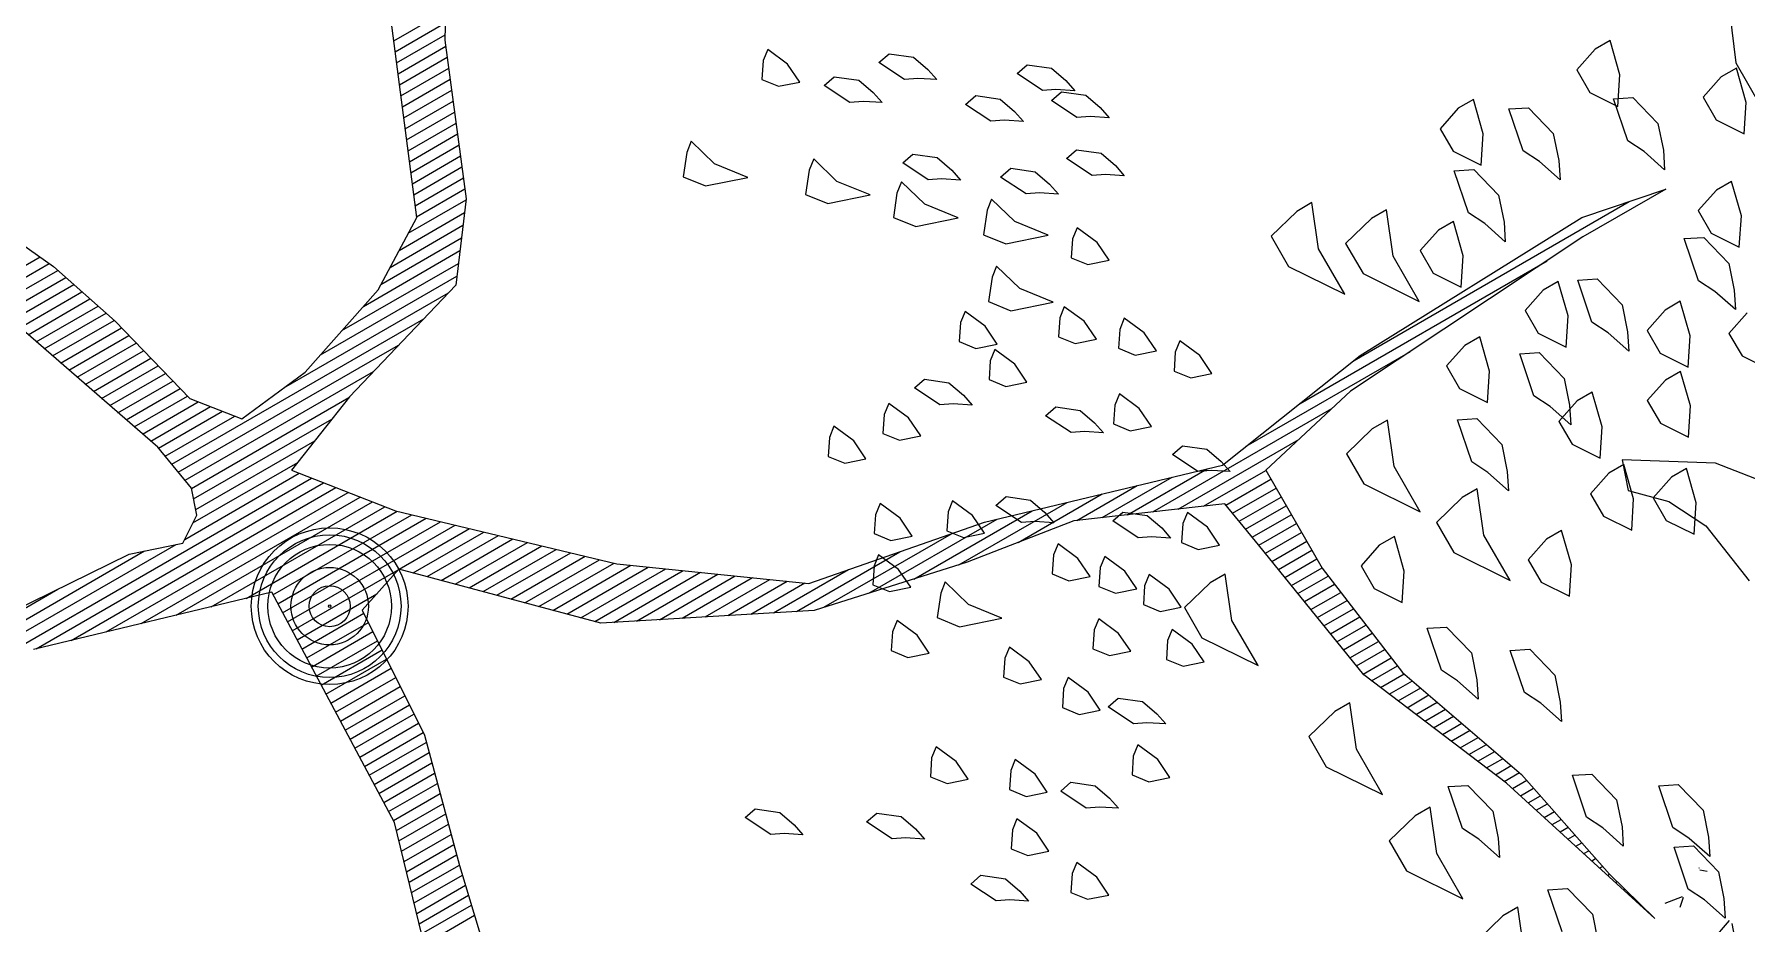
# Model space of a CAD drawing. Header units: metres. Extents: x 12093 to 20303, y 514 to 1412.
# Drawn here: x 19751.153 to 19753.55, y 695.564 to 696.809 of the extents above; entities that cross this region are included whole.
import ezdxf

# ---------------------------------------------------------------- set-up
doc = ezdxf.new("R2010")
doc.units = ezdxf.units.M
for name, color, linetype, lineweight in [('ARBOLES', 52, 'Continuous', 13), ('grass', 64, 'Continuous', 13), ('Layer2', 43, 'Continuous', 20)]:
    doc.layers.add(name, color=color, linetype=linetype, lineweight=lineweight)

# ---------------------------------------------------------------- blocks, each defined once
blk = doc.blocks.new('ghgfghgh')
at = {"layer": 'ARBOLES', "lineweight": 20}
for p, q in [((20001.7025, 664.534), (20001.7002, 664.3997)), ((20001.6752, 664.2434), (20001.6496, 664.4414)), ((20001.655, 664.3992), (20001.7006, 664.4255)), ((20001.6563, 664.3895), (20001.7005, 664.415)), ((20001.6575, 664.3798), (20001.7003, 664.4045)), ((20001.6588, 664.3701), (20001.7009, 664.3944)), ((20001.7002, 664.3997), (20001.7189, 664.2598)), ((20001.66, 664.3604), (20001.7022, 664.3847)), ((20001.6613, 664.3507), (20001.7035, 664.375)), ((20001.6626, 664.341), (20001.7048, 664.3654)), ((20001.6638, 664.3313), (20001.7061, 664.3557)), ((20001.6651, 664.3216), (20001.7074, 664.346)), ((20001.6663, 664.3119), (20001.7087, 664.3363)), ((20001.6676, 664.3022), (20001.71, 664.3267)), ((20001.6688, 664.2925), (20001.7113, 664.317)), ((20001.6701, 664.2828), (20001.7126, 664.3073)), ((20001.6714, 664.2731), (20001.7139, 664.2976)), ((20001.6726, 664.2634), (20001.7152, 664.2879)), ((20001.6739, 664.2537), (20001.7165, 664.2783)), ((20001.2647, 664.2635), (20001.3545, 664.2001)), ((20001.6677, 664.2293), (20001.7188, 664.2588)), ((20001.6751, 664.244), (20001.7178, 664.2686)), ((20001.7189, 664.2598), (20001.7097, 664.1835)), ((20002.5027, 664.1171), (20002.7456, 664.2574)), ((20002.7037, 664.2432), (20002.7778, 664.2683)), ((20002.7778, 664.2683), (20002.7047, 664.2261)), ((20001.6412, 664.1794), (20001.6752, 664.2434)), ((20001.6597, 664.2142), (20001.7175, 664.2476)), ((20002.5081, 664.1214), (20002.7037, 664.2432)), ((20001.6517, 664.1992), (20001.7161, 664.2364)), ((20001.6282, 664.1647), (20001.7134, 664.214)), ((20001.6437, 664.1841), (20001.7148, 664.2252)), ((20002.7047, 664.2261), (20002.4996, 664.0899)), ((20001.2887, 664.1773), (20001.3427, 664.2084)), ((20001.296, 664.171), (20001.3508, 664.2027)), ((20001.3032, 664.1648), (20001.3584, 664.1966)), ((20001.3545, 664.2001), (20001.409, 664.1517)), ((20001.6092, 664.1434), (20001.7121, 664.2028)), ((20002.4551, 664.0792), (20002.6732, 664.2051)), ((20001.3104, 664.1585), (20001.3655, 664.1903)), ((20001.3176, 664.1522), (20001.3726, 664.184)), ((20001.5903, 664.122), (20001.7107, 664.1915)), ((20001.7097, 664.1835), (20001.6159, 664.085)), ((20001.4466, 664.0405), (20001.287, 664.1788)), ((20001.3248, 664.146), (20001.3797, 664.1777)), ((20001.3321, 664.1397), (20001.3868, 664.1714)), ((20001.5579, 664.0929), (20001.7034, 664.1769)), ((20001.5768, 664.1068), (20001.6412, 664.1794)), ((20001.3393, 664.1335), (20001.394, 664.165)), ((20001.3465, 664.1272), (20001.4011, 664.1587)), ((20001.3537, 664.121), (20001.4082, 664.1524)), ((20001.409, 664.1517), (20001.475, 664.0835)), ((20001.459, 664.0254), (20001.6814, 664.1538)), ((20001.3609, 664.1147), (20001.4147, 664.1458)), ((20001.3682, 664.1085), (20001.4212, 664.1391)), ((20001.3754, 664.1022), (20001.4277, 664.1324)), ((20001.3826, 664.0959), (20001.4341, 664.1257)), ((20001.4648, 664.0183), (20001.6593, 664.1306)), ((20002.3866, 664.0247), (20002.5081, 664.1214)), ((20002.4075, 664.0413), (20002.5526, 664.1251)), ((20001.3898, 664.0897), (20001.4406, 664.119)), ((20001.397, 664.0834), (20001.4471, 664.1123)), ((20001.4043, 664.0772), (20001.4536, 664.1056)), ((20001.4707, 664.0113), (20001.6372, 664.1074)), ((20001.5208, 664.0656), (20001.5768, 664.1068)), ((20001.4115, 664.0709), (20001.46, 664.0989)), ((20001.4187, 664.0647), (20001.4665, 664.0922)), ((20001.4259, 664.0584), (20001.473, 664.0856)), ((20001.4331, 664.0521), (20001.4824, 664.0806)), ((20001.4404, 664.0459), (20001.4932, 664.0764)), ((20001.475, 664.0835), (20001.5208, 664.0656)), ((20001.4763, 664.0041), (20001.6154, 664.0844)), ((20001.6159, 664.085), (20001.5648, 664.0201)), ((20002.4996, 664.0899), (20002.4247, 664.0201)), ((20001.4474, 664.0395), (20001.5039, 664.0722)), ((20001.4532, 664.0325), (20001.5147, 664.068)), ((20001.4783, 663.9948), (20001.6004, 664.0653)), ((20002.3251, 663.9833), (20002.4832, 664.0746)), ((20001.4802, 663.9855), (20001.5853, 664.0462)), ((20002.3474, 663.9858), (20002.4538, 664.0472)), ((20001.4763, 664.0044), (20001.4466, 664.0405)), ((20001.4705, 663.959), (20001.5716, 664.0174)), ((20001.4777, 663.9736), (20001.5703, 664.0271)), ((20001.5648, 664.0201), (20001.6564, 663.9843)), ((20002.1764, 663.9742), (20002.3866, 664.0247)), ((20002.3027, 663.9808), (20002.373, 664.0214)), ((20002.3698, 663.9883), (20002.4247, 664.02)), ((20002.4247, 664.0201), (20002.4746, 663.9336)), ((20001.1504, 663.7638), (20001.5824, 664.0132)), ((20001.3394, 663.8625), (20001.5931, 664.009)), ((20001.3703, 663.8699), (20001.6039, 664.0048)), ((20001.4012, 663.8774), (20001.6147, 664.0006)), ((20001.4812, 663.9806), (20001.4763, 664.0044)), ((20002.2579, 663.9758), (20002.3112, 664.0066)), ((20002.2803, 663.9783), (20002.3421, 664.014)), ((20002.3896, 663.9893), (20002.4293, 664.0122)), ((20002.3954, 663.9822), (20002.4338, 664.0044)), ((20001.4321, 663.8848), (20001.6254, 663.9964)), ((20001.463, 663.8922), (20001.6362, 663.9922)), ((20001.4939, 663.8996), (20001.647, 663.9879)), ((20001.6564, 663.9843), (20001.8518, 663.9375)), ((20002.1141, 663.9241), (20002.2185, 663.9843)), ((20002.1538, 663.9366), (20002.2494, 663.9917)), ((20002.2062, 663.9564), (20002.2803, 663.9992)), ((20002.3886, 663.9904), (20002.2554, 663.9755)), ((20002.4183, 663.9543), (20002.3886, 663.9904)), ((20002.4012, 663.9751), (20002.4383, 663.9965)), ((20002.407, 663.9681), (20002.4428, 663.9887)), ((20001.4689, 663.9558), (20001.4812, 663.9806)), ((20001.5248, 663.907), (20001.658, 663.9839)), ((20001.5483, 663.9102), (20001.6708, 663.9808)), ((20001.5526, 663.9022), (20001.6835, 663.9778)), ((20001.5569, 663.8942), (20001.6963, 663.9747)), ((20001.5611, 663.8863), (20001.7091, 663.9717)), ((20002.0214, 663.9202), (20002.1764, 663.9742)), ((20002.0744, 663.9116), (20002.1876, 663.9769)), ((20002.2554, 663.9755), (20002.1613, 663.9389)), ((20002.4128, 663.961), (20002.4473, 663.9809)), ((20002.4187, 663.9539), (20002.4518, 663.9731)), ((20001.2006, 663.8032), (20001.4628, 663.9546)), ((20001.4213, 663.9461), (20001.4689, 663.9558)), ((20001.6598, 663.9328), (20001.7218, 663.9686)), ((20001.6721, 663.9295), (20001.7346, 663.9656)), ((20001.6844, 663.9262), (20001.7474, 663.9625)), ((20001.6968, 663.9229), (20001.7601, 663.9595)), ((20001.7091, 663.9196), (20001.7729, 663.9564)), ((20002.0347, 663.8991), (20002.1474, 663.9641)), ((20002.5112, 663.8395), (20002.4183, 663.9543)), ((20002.4244, 663.9468), (20002.4563, 663.9653)), ((20002.4302, 663.9397), (20002.4609, 663.9575)), ((20001.2508, 663.8426), (20001.4348, 663.9489)), ((20001.3177, 663.8952), (20001.4213, 663.9461)), ((20001.7214, 663.9163), (20001.7857, 663.9533)), ((20001.7338, 663.913), (20001.7984, 663.9503)), ((20001.7461, 663.9097), (20001.8112, 663.9472)), ((20001.7584, 663.9063), (20001.824, 663.9442)), ((20001.7708, 663.903), (20001.8367, 663.9411)), ((20002.0104, 663.8955), (20002.1018, 663.9482)), ((20002.1613, 663.9389), (20002.0262, 663.8964)), ((20002.4359, 663.9326), (20002.4654, 663.9496)), ((20002.4416, 663.9255), (20002.4699, 663.9418)), ((20001.5654, 663.8783), (20001.659, 663.9323)), ((20001.6594, 663.9329), (20001.6272, 663.8965)), ((20001.8377, 663.8851), (20001.6594, 663.9329)), ((20001.7831, 663.8997), (20001.8495, 663.9381)), ((20001.7954, 663.8964), (20001.8644, 663.9362)), ((20001.8078, 663.8931), (20001.8797, 663.9347)), ((20001.8201, 663.8898), (20001.8951, 663.9331)), ((20001.8324, 663.8865), (20001.9104, 663.9315)), ((20001.8492, 663.8858), (20001.9257, 663.93)), ((20001.8518, 663.9375), (20002.0214, 663.9202)), ((20001.8694, 663.887), (20001.9411, 663.9284)), ((20001.8895, 663.8882), (20001.9564, 663.9268)), ((20001.9097, 663.8894), (20001.9718, 663.9253)), ((20001.9903, 663.8942), (20002.0563, 663.9324)), ((20002.4474, 663.9184), (20002.4744, 663.934)), ((20002.4531, 663.9113), (20002.4799, 663.9267)), ((20002.4746, 663.9336), (20002.5455, 663.8416)), ((20001.301, 663.882), (20001.3583, 663.9151)), ((20001.5472, 663.9124), (20001.3369, 663.8619)), ((20001.6557, 663.7091), (20001.5472, 663.9124)), ((20001.5696, 663.8703), (20001.64, 663.911)), ((20001.9298, 663.8906), (20001.9871, 663.9237)), ((20001.95, 663.8918), (20002.0024, 663.9221)), ((20001.9701, 663.893), (20002.0178, 663.9206)), ((20002.4589, 663.9042), (20002.4855, 663.9195)), ((20002.4646, 663.8971), (20002.491, 663.9123)), ((20001.5739, 663.8623), (20001.6285, 663.8939)), ((20001.6272, 663.8965), (20001.682, 663.7863)), ((20002.0262, 663.8964), (20001.8377, 663.8851)), ((20002.4704, 663.89), (20002.4966, 663.9051)), ((20002.4761, 663.8829), (20002.5021, 663.8979)), ((20001.5781, 663.8544), (20001.6326, 663.8858)), ((20002.4819, 663.8758), (20002.5077, 663.8907)), ((20002.4876, 663.8687), (20002.5132, 663.8834)), ((20001.5824, 663.8464), (20001.6366, 663.8777)), ((20001.5866, 663.8384), (20001.6406, 663.8696)), ((20002.4934, 663.8616), (20002.5188, 663.8762)), ((20002.4991, 663.8545), (20002.5244, 663.869)), ((20001.5909, 663.8305), (20001.6446, 663.8615)), ((20001.5951, 663.8225), (20001.6487, 663.8534)), ((20002.5049, 663.8473), (20002.5299, 663.8618)), ((20002.5106, 663.8402), (20002.5355, 663.8546)), ((20001.5994, 663.8145), (20001.6527, 663.8453)), ((20001.6036, 663.8066), (20001.6567, 663.8372)), ((20002.6373, 663.7439), (20002.5112, 663.8395)), ((20002.5182, 663.8342), (20002.541, 663.8474)), ((20002.526, 663.8283), (20002.5469, 663.8403)), ((20002.5338, 663.8224), (20002.5542, 663.8341)), ((20002.5455, 663.8416), (20002.6506, 663.7516)), ((20001.6079, 663.7986), (20001.6607, 663.8291)), ((20001.6121, 663.7906), (20001.6648, 663.821)), ((20002.5416, 663.8164), (20002.5615, 663.8279)), ((20002.5495, 663.8105), (20002.5687, 663.8217)), ((20001.6164, 663.7827), (20001.6688, 663.8129)), ((20001.6207, 663.7747), (20001.6728, 663.8048)), ((20002.5573, 663.8046), (20002.576, 663.8154)), ((20002.5651, 663.7987), (20002.5833, 663.8092)), ((20002.5729, 663.7928), (20002.5906, 663.803)), ((20001.6249, 663.7667), (20001.6768, 663.7967)), ((20001.6292, 663.7587), (20001.6809, 663.7886)), ((20002.5807, 663.7869), (20002.5978, 663.7968)), ((20002.5885, 663.7809), (20002.6051, 663.7905)), ((20001.6334, 663.7508), (20001.6837, 663.7798)), ((20001.682, 663.7863), (20001.713, 663.6712)), ((20002.5963, 663.775), (20002.6124, 663.7843)), ((20002.6041, 663.7691), (20002.6197, 663.7781)), ((20001.6377, 663.7428), (20001.6862, 663.7708)), ((20001.6419, 663.7348), (20001.6886, 663.7618)), ((20002.6119, 663.7632), (20002.6269, 663.7719)), ((20002.6197, 663.7573), (20002.6342, 663.7656)), ((20002.6275, 663.7513), (20002.6415, 663.7594)), ((20001.6462, 663.7269), (20001.691, 663.7528)), ((20001.6504, 663.7189), (20001.6935, 663.7437)), ((20002.6353, 663.7454), (20002.6488, 663.7532)), ((20002.7683, 663.6245), (20002.6373, 663.7439)), ((20002.6425, 663.7392), (20002.6551, 663.7465)), ((20002.6506, 663.7516), (20002.7282, 663.6634)), ((20001.6547, 663.7109), (20001.6959, 663.7347)), ((20002.6495, 663.7328), (20002.6612, 663.7395)), ((20002.6565, 663.7264), (20002.6673, 663.7326)), ((20001.6574, 663.7021), (20001.6983, 663.7257)), ((20001.6596, 663.6929), (20001.7008, 663.7167)), ((20002.6635, 663.72), (20002.6734, 663.7257)), ((20002.6705, 663.7136), (20002.6795, 663.7188)), ((20001.7333, 663.3904), (20001.6557, 663.7091)), ((20001.6618, 663.6838), (20001.7032, 663.7077)), ((20001.6641, 663.6746), (20001.7056, 663.6986)), ((20002.6775, 663.7073), (20002.6855, 663.7119)), ((20002.6845, 663.7009), (20002.6916, 663.705)), ((20002.6915, 663.6945), (20002.6977, 663.698)), ((20001.6663, 663.6655), (20001.708, 663.6896)), ((20002.6985, 663.6881), (20002.7038, 663.6911)), ((20002.7055, 663.6817), (20002.7098, 663.6842)), ((20001.6685, 663.6564), (20001.7105, 663.6806)), ((20001.6707, 663.6472), (20001.7129, 663.6716)), ((20001.713, 663.6712), (20001.7517, 663.5428)), ((20002.7126, 663.6753), (20002.7159, 663.6773)), ((20001.673, 663.6381), (20001.7156, 663.6627)), ((20001.6752, 663.6289), (20001.7182, 663.6538)), ((20002.7266, 663.6626), (20002.7281, 663.6635)), ((20002.7282, 663.6634), (20002.7683, 663.6245)), ((20002.7336, 663.6562), (20002.7348, 663.6569)), ((20001.6774, 663.6198), (20001.7209, 663.6449)), ((20001.6796, 663.6107), (20001.7236, 663.636)), ((20001.6819, 663.6015), (20001.7263, 663.6272))]:
    blk.add_line(p, q, dxfattribs=at)
for radius in [0.0692, 0.063, 0.0546, 0.0342, 0.0181, 0.00112]:
    blk.add_circle((20001.5984, 663.9001), radius, dxfattribs=at)
at = {"layer": 'grass'}
for p, q in [((20002.8317, 664.4457), (20002.8396, 664.3797)), ((20002.7287, 664.3995), (20002.7154, 664.3918)), ((20002.7374, 664.3691), (20002.7287, 664.3995)), ((20001.9811, 664.3819), (20001.98, 664.3652)), ((20001.9851, 664.3917), (20001.9811, 664.3819)), ((20002.0027, 664.3787), (20001.9851, 664.3917)), ((20002.0134, 664.3629), (20002.0027, 664.3787)), ((20002.0833, 664.3801), (20002.0922, 664.3879)), ((20002.1058, 664.3652), (20002.0833, 664.3801)), ((20002.0922, 664.3879), (20002.1138, 664.3848)), ((20002.1138, 664.3848), (20002.1265, 664.3739)), ((20002.2052, 664.3703), (20002.2141, 664.3781)), ((20002.2141, 664.3781), (20002.2357, 664.375)), ((20002.7154, 664.3918), (20002.6993, 664.3736)), ((20002.8396, 664.3797), (20002.8614, 664.3419)), ((20001.98, 664.3652), (20001.9947, 664.3591)), ((20001.9947, 664.3591), (20002.0134, 664.3629)), ((20002.035, 664.3598), (20002.0439, 664.3676)), ((20002.0439, 664.3676), (20002.0655, 664.3645)), ((20002.0655, 664.3645), (20002.0782, 664.3536)), ((20002.1176, 664.3661), (20002.1058, 664.3652)), ((20002.1343, 664.365), (20002.1176, 664.3661)), ((20002.1265, 664.3739), (20002.1343, 664.365)), ((20002.2277, 664.3554), (20002.2052, 664.3703)), ((20002.2357, 664.375), (20002.2484, 664.3641)), ((20002.2484, 664.3641), (20002.2562, 664.3552)), ((20002.6993, 664.3736), (20002.7108, 664.3537)), ((20002.7356, 664.3414), (20002.7374, 664.3691)), ((20002.8269, 664.3675), (20002.8108, 664.3494)), ((20002.8402, 664.3752), (20002.8269, 664.3675)), ((20002.8489, 664.3448), (20002.8402, 664.3752)), ((20002.0575, 664.3449), (20002.035, 664.3598)), ((20002.0782, 664.3536), (20002.086, 664.3447)), ((20002.1597, 664.3431), (20002.1687, 664.3509)), ((20002.1687, 664.3509), (20002.1903, 664.3478)), ((20002.1903, 664.3478), (20002.203, 664.3369)), ((20002.2395, 664.3563), (20002.2277, 664.3554)), ((20002.2355, 664.3465), (20002.2444, 664.3543)), ((20002.2562, 664.3552), (20002.2395, 664.3563)), ((20002.2444, 664.3543), (20002.266, 664.3512)), ((20002.266, 664.3512), (20002.2787, 664.3403)), ((20002.608, 664.3475), (20002.5947, 664.3399)), ((20002.6167, 664.3171), (20002.608, 664.3475)), ((20002.7108, 664.3537), (20002.7356, 664.3414)), ((20002.7318, 664.3481), (20002.7489, 664.3491)), ((20002.7443, 664.311), (20002.7318, 664.3481)), ((20002.7489, 664.3491), (20002.7709, 664.3263)), ((20002.8108, 664.3494), (20002.8223, 664.3294)), ((20002.0693, 664.3458), (20002.0575, 664.3449)), ((20002.086, 664.3447), (20002.0693, 664.3458)), ((20002.1822, 664.3282), (20002.1597, 664.3431)), ((20002.203, 664.3369), (20002.2108, 664.328)), ((20002.258, 664.3316), (20002.2355, 664.3465)), ((20002.2698, 664.3325), (20002.258, 664.3316)), ((20002.2865, 664.3314), (20002.2698, 664.3325)), ((20002.2787, 664.3403), (20002.2865, 664.3314)), ((20002.5947, 664.3399), (20002.5786, 664.3217)), ((20002.6394, 664.3391), (20002.6566, 664.3401)), ((20002.652, 664.302), (20002.6394, 664.3391)), ((20002.6566, 664.3401), (20002.6786, 664.3174)), ((20002.8471, 664.3172), (20002.8489, 664.3448)), ((20002.1941, 664.3291), (20002.1822, 664.3282)), ((20002.2108, 664.328), (20002.1941, 664.3291)), ((20002.5786, 664.3217), (20002.5901, 664.3017)), ((20002.6149, 664.2895), (20002.6167, 664.3171)), ((20002.6786, 664.3174), (20002.6835, 664.2936)), ((20002.7709, 664.3263), (20002.7758, 664.3026)), ((20002.8223, 664.3294), (20002.8471, 664.3172)), ((20001.9176, 664.3106), (20001.9136, 664.3008)), ((20001.9381, 664.2907), (20001.9176, 664.3106)), ((20002.2489, 664.2953), (20002.2578, 664.3031)), ((20002.2578, 664.3031), (20002.2794, 664.3)), ((20002.5901, 664.3017), (20002.6149, 664.2895)), ((20002.6663, 664.2926), (20002.652, 664.302)), ((20002.7587, 664.3015), (20002.7443, 664.311)), ((20002.7758, 664.3026), (20002.7768, 664.2854)), ((20001.9136, 664.3008), (20001.9105, 664.2792)), ((20001.9675, 664.2787), (20001.9381, 664.2907)), ((20002.0257, 664.295), (20002.0217, 664.2852)), ((20002.0462, 664.2752), (20002.0257, 664.295)), ((20002.1043, 664.2915), (20002.1132, 664.2993)), ((20002.1268, 664.2765), (20002.1043, 664.2915)), ((20002.1132, 664.2993), (20002.1348, 664.2961)), ((20002.1348, 664.2961), (20002.1475, 664.2852)), ((20002.1907, 664.279), (20002.1996, 664.2868)), ((20002.1996, 664.2868), (20002.2212, 664.2837)), ((20002.2714, 664.2804), (20002.2489, 664.2953)), ((20002.2794, 664.3), (20002.2921, 664.2891)), ((20002.2921, 664.2891), (20002.2999, 664.2801)), ((20002.6845, 664.2764), (20002.6663, 664.2926)), ((20002.6835, 664.2936), (20002.6845, 664.2764)), ((20002.7768, 664.2854), (20002.7587, 664.3015)), ((20001.9105, 664.2792), (20001.9301, 664.2711)), ((20001.9301, 664.2711), (20001.9675, 664.2787)), ((20002.0217, 664.2852), (20002.0185, 664.2636)), ((20002.0756, 664.2632), (20002.0462, 664.2752)), ((20002.1032, 664.2747), (20002.0992, 664.2649)), ((20002.1237, 664.2549), (20002.1032, 664.2747)), ((20002.1386, 664.2774), (20002.1268, 664.2765)), ((20002.1553, 664.2763), (20002.1386, 664.2774)), ((20002.1475, 664.2852), (20002.1553, 664.2763)), ((20002.2132, 664.2641), (20002.1907, 664.279)), ((20002.2212, 664.2837), (20002.2339, 664.2728)), ((20002.2339, 664.2728), (20002.2417, 664.2639)), ((20002.2832, 664.2813), (20002.2714, 664.2804)), ((20002.2999, 664.2801), (20002.2832, 664.2813)), ((20002.5911, 664.2846), (20002.6083, 664.2856)), ((20002.6037, 664.2475), (20002.5911, 664.2846)), ((20002.6083, 664.2856), (20002.6303, 664.2629)), ((20002.8359, 664.2752), (20002.8226, 664.2675)), ((20002.8446, 664.2448), (20002.8359, 664.2752)), ((20002.0185, 664.2636), (20002.0381, 664.2556)), ((20002.0381, 664.2556), (20002.0756, 664.2632)), ((20002.0992, 664.2649), (20002.0961, 664.2433)), ((20002.1827, 664.2594), (20002.1787, 664.2496)), ((20002.2032, 664.2396), (20002.1827, 664.2594)), ((20002.225, 664.265), (20002.2132, 664.2641)), ((20002.2417, 664.2639), (20002.225, 664.265)), ((20002.4655, 664.2564), (20002.4523, 664.2487)), ((20002.4714, 664.2155), (20002.4655, 664.2564)), ((20002.6303, 664.2629), (20002.6351, 664.2391)), ((20002.8226, 664.2675), (20002.8065, 664.2494)), ((20002.0961, 664.2433), (20002.1157, 664.2353)), ((20002.1157, 664.2353), (20002.1531, 664.2429)), ((20002.1531, 664.2429), (20002.1237, 664.2549)), ((20002.1787, 664.2496), (20002.1756, 664.228)), ((20002.4523, 664.2487), (20002.4295, 664.2267)), ((20002.518, 664.2424), (20002.4952, 664.2204)), ((20002.5313, 664.2501), (20002.518, 664.2424)), ((20002.5372, 664.2091), (20002.5313, 664.2501)), ((20002.618, 664.2381), (20002.6037, 664.2475)), ((20002.8065, 664.2494), (20002.818, 664.2294)), ((20002.8428, 664.2172), (20002.8446, 664.2448)), ((20002.1756, 664.228), (20002.1952, 664.22)), ((20002.1952, 664.22), (20002.2326, 664.2276)), ((20002.2326, 664.2276), (20002.2032, 664.2396)), ((20002.2582, 664.2342), (20002.2542, 664.2244)), ((20002.2758, 664.2213), (20002.2582, 664.2342)), ((20002.4295, 664.2267), (20002.4448, 664.2001)), ((20002.5771, 664.2322), (20002.561, 664.214)), ((20002.5904, 664.2398), (20002.5771, 664.2322)), ((20002.5991, 664.2094), (20002.5904, 664.2398)), ((20002.6362, 664.2219), (20002.618, 664.2381)), ((20002.6351, 664.2391), (20002.6362, 664.2219)), ((20002.818, 664.2294), (20002.8428, 664.2172)), ((20002.2542, 664.2244), (20002.2531, 664.2077)), ((20002.2865, 664.2055), (20002.2758, 664.2213)), ((20002.4945, 664.1756), (20002.4714, 664.2155)), ((20002.4952, 664.2204), (20002.5106, 664.1938)), ((20002.561, 664.214), (20002.5725, 664.194)), ((20002.7942, 664.2246), (20002.8114, 664.2256)), ((20002.8068, 664.1875), (20002.7942, 664.2246)), ((20002.8114, 664.2256), (20002.8334, 664.2028)), ((20002.1872, 664.2004), (20002.1832, 664.1906)), ((20002.2077, 664.1806), (20002.1872, 664.2004)), ((20002.2531, 664.2077), (20002.2678, 664.2017)), ((20002.2678, 664.2017), (20002.2865, 664.2055)), ((20002.4448, 664.2001), (20002.4945, 664.1756)), ((20002.5602, 664.1692), (20002.5372, 664.2091)), ((20002.5973, 664.1818), (20002.5991, 664.2094)), ((20002.8334, 664.2028), (20002.8382, 664.179)), ((20002.1832, 664.1906), (20002.1801, 664.169)), ((20002.5106, 664.1938), (20002.5602, 664.1692)), ((20002.5725, 664.194), (20002.5973, 664.1818)), ((20002.683, 664.1869), (20002.6697, 664.1792)), ((20002.6917, 664.1565), (20002.683, 664.1869)), ((20002.7001, 664.188), (20002.7173, 664.189)), ((20002.7127, 664.1509), (20002.7001, 664.188)), ((20002.7173, 664.189), (20002.7393, 664.1662)), ((20002.8211, 664.178), (20002.8068, 664.1875)), ((20002.1801, 664.169), (20002.1997, 664.1609)), ((20002.1997, 664.1609), (20002.2371, 664.1685)), ((20002.2371, 664.1685), (20002.2077, 664.1806)), ((20002.6697, 664.1792), (20002.6536, 664.1611)), ((20002.7393, 664.1662), (20002.7441, 664.1424)), ((20002.7907, 664.1693), (20002.7774, 664.1616)), ((20002.7994, 664.1389), (20002.7907, 664.1693)), ((20002.8393, 664.1619), (20002.8211, 664.178)), ((20002.8382, 664.179), (20002.8393, 664.1619)), ((20002.1593, 664.1603), (20002.1553, 664.1505)), ((20002.177, 664.1474), (20002.1593, 664.1603)), ((20002.2429, 664.1547), (20002.2418, 664.138)), ((20002.2469, 664.1645), (20002.2429, 664.1547)), ((20002.2645, 664.1516), (20002.2469, 664.1645)), ((20002.2752, 664.1358), (20002.2645, 664.1516)), ((20002.2999, 664.1543), (20002.2959, 664.1445)), ((20002.3175, 664.1414), (20002.2999, 664.1543)), ((20002.6536, 664.1611), (20002.6651, 664.1411)), ((20002.6899, 664.1289), (20002.6917, 664.1565)), ((20002.727, 664.1414), (20002.7127, 664.1509)), ((20002.7774, 664.1616), (20002.7613, 664.1435)), ((20002.8498, 664.1591), (20002.8336, 664.1409)), ((20002.1553, 664.1505), (20002.1542, 664.1338)), ((20002.1876, 664.1315), (20002.177, 664.1474)), ((20002.2418, 664.138), (20002.2565, 664.132)), ((20002.2565, 664.132), (20002.2752, 664.1358)), ((20002.2959, 664.1445), (20002.2948, 664.1278)), ((20002.3282, 664.1256), (20002.3175, 664.1414)), ((20002.6137, 664.138), (20002.6004, 664.1304)), ((20002.6224, 664.1076), (20002.6137, 664.138)), ((20002.6651, 664.1411), (20002.6899, 664.1289)), ((20002.7452, 664.1253), (20002.727, 664.1414)), ((20002.7441, 664.1424), (20002.7452, 664.1253)), ((20002.7613, 664.1435), (20002.7728, 664.1235)), ((20002.7976, 664.1112), (20002.7994, 664.1389)), ((20002.8336, 664.1409), (20002.8452, 664.121)), ((20002.1542, 664.1338), (20002.1689, 664.1277)), ((20002.1689, 664.1277), (20002.1876, 664.1315)), ((20002.1856, 664.1266), (20002.1816, 664.1168)), ((20002.2032, 664.1137), (20002.1856, 664.1266)), ((20002.2948, 664.1278), (20002.3095, 664.1218)), ((20002.3095, 664.1218), (20002.3282, 664.1256)), ((20002.3449, 664.1245), (20002.3438, 664.1077)), ((20002.3489, 664.1343), (20002.3449, 664.1245)), ((20002.3665, 664.1213), (20002.3489, 664.1343)), ((20002.3772, 664.1055), (20002.3665, 664.1213)), ((20002.6004, 664.1304), (20002.5843, 664.1122)), ((20002.649, 664.123), (20002.6661, 664.124)), ((20002.6615, 664.0859), (20002.649, 664.123)), ((20002.6661, 664.124), (20002.6881, 664.1012)), ((20002.7728, 664.1235), (20002.7976, 664.1112)), ((20002.8452, 664.121), (20002.87, 664.1087)), ((20002.1816, 664.1168), (20002.1805, 664.1001)), ((20002.2139, 664.0979), (20002.2032, 664.1137)), ((20002.3438, 664.1077), (20002.3585, 664.1017)), ((20002.3585, 664.1017), (20002.3772, 664.1055)), ((20002.5843, 664.1122), (20002.5958, 664.0923)), ((20002.6206, 664.08), (20002.6224, 664.1076)), ((20002.7909, 664.1074), (20002.7776, 664.0997)), ((20002.7997, 664.077), (20002.7909, 664.1074)), ((20002.1146, 664.0928), (20002.1235, 664.1006)), ((20002.1371, 664.0778), (20002.1146, 664.0928)), ((20002.1235, 664.1006), (20002.1451, 664.0974)), ((20002.1451, 664.0974), (20002.1578, 664.0865)), ((20002.1805, 664.1001), (20002.1952, 664.0941)), ((20002.1952, 664.0941), (20002.2139, 664.0979)), ((20002.5958, 664.0923), (20002.6206, 664.08)), ((20002.6881, 664.1012), (20002.693, 664.0775)), ((20002.7776, 664.0997), (20002.7615, 664.0816)), ((20002.0919, 664.0792), (20002.0879, 664.0694)), ((20002.1095, 664.0663), (20002.0919, 664.0792)), ((20002.1489, 664.0787), (20002.1371, 664.0778)), ((20002.1656, 664.0776), (20002.1489, 664.0787)), ((20002.1578, 664.0865), (20002.1656, 664.0776)), ((20002.2304, 664.0683), (20002.2393, 664.0761)), ((20002.2393, 664.0761), (20002.261, 664.073)), ((20002.2915, 664.0777), (20002.2904, 664.061)), ((20002.2955, 664.0875), (20002.2915, 664.0777)), ((20002.3131, 664.0745), (20002.2955, 664.0875)), ((20002.6759, 664.0764), (20002.6615, 664.0859)), ((20002.694, 664.0603), (20002.6759, 664.0764)), ((20002.6996, 664.0813), (20002.6835, 664.0631)), ((20002.693, 664.0775), (20002.694, 664.0603)), ((20002.7129, 664.089), (20002.6996, 664.0813)), ((20002.7216, 664.0585), (20002.7129, 664.089)), ((20002.7615, 664.0816), (20002.7731, 664.0616)), ((20002.7979, 664.0493), (20002.7997, 664.077)), ((20002.0879, 664.0694), (20002.0868, 664.0527)), ((20002.1202, 664.0504), (20002.1095, 664.0663)), ((20002.2529, 664.0534), (20002.2304, 664.0683)), ((20002.261, 664.073), (20002.2737, 664.0621)), ((20002.2737, 664.0621), (20002.2814, 664.0532)), ((20002.2904, 664.061), (20002.3051, 664.0549)), ((20002.3238, 664.0587), (20002.3131, 664.0745)), ((20002.5321, 664.0644), (20002.5188, 664.0567)), ((20002.538, 664.0234), (20002.5321, 664.0644)), ((20002.594, 664.0646), (20002.6111, 664.0657)), ((20002.6066, 664.0275), (20002.594, 664.0646)), ((20002.6111, 664.0657), (20002.6332, 664.0429)), ((20002.6835, 664.0631), (20002.6951, 664.0432)), ((20002.7731, 664.0616), (20002.7979, 664.0493)), ((20002.0395, 664.0491), (20002.0384, 664.0324)), ((20002.0435, 664.0589), (20002.0395, 664.0491)), ((20002.0611, 664.046), (20002.0435, 664.0589)), ((20002.0718, 664.0302), (20002.0611, 664.046)), ((20002.0868, 664.0527), (20002.1015, 664.0466)), ((20002.1015, 664.0466), (20002.1202, 664.0504)), ((20002.2647, 664.0543), (20002.2529, 664.0534)), ((20002.2814, 664.0532), (20002.2647, 664.0543)), ((20002.3051, 664.0549), (20002.3238, 664.0587)), ((20002.5188, 664.0567), (20002.4961, 664.0347)), ((20002.7199, 664.0309), (20002.7216, 664.0585)), ((20002.0384, 664.0324), (20002.0531, 664.0264)), ((20002.0531, 664.0264), (20002.0718, 664.0302)), ((20002.3423, 664.034), (20002.3512, 664.0418)), ((20002.3648, 664.0191), (20002.3423, 664.034)), ((20002.3512, 664.0418), (20002.3728, 664.0387)), ((20002.3728, 664.0387), (20002.3855, 664.0278)), ((20002.4961, 664.0347), (20002.5114, 664.0081)), ((20002.6332, 664.0429), (20002.638, 664.0191)), ((20002.6951, 664.0432), (20002.7199, 664.0309)), ((20002.3766, 664.02), (20002.3648, 664.0191)), ((20002.3933, 664.0189), (20002.3766, 664.02)), ((20002.3855, 664.0278), (20002.3933, 664.0189)), ((20002.561, 663.9835), (20002.538, 664.0234)), ((20002.6209, 664.0181), (20002.6066, 664.0275)), ((20002.639, 664.002), (20002.6209, 664.0181)), ((20002.638, 664.0191), (20002.639, 664.002)), ((20002.7275, 664.0176), (20002.7114, 663.9994)), ((20002.7408, 664.0253), (20002.7275, 664.0176)), ((20002.7393, 664.0293), (20002.7448, 664.0022)), ((20002.8217, 664.0264), (20002.7393, 664.0293)), ((20002.7495, 663.9949), (20002.7408, 664.0253)), ((20002.7961, 664.0217), (20002.7828, 664.014)), ((20002.8048, 663.9913), (20002.7961, 664.0217)), ((20002.8737, 664.006), (20002.8217, 664.0264)), ((20002.5114, 664.0081), (20002.561, 663.9835)), ((20002.6114, 664.0038), (20002.5981, 663.9961)), ((20002.6173, 663.9628), (20002.6114, 664.0038)), ((20002.7114, 663.9994), (20002.723, 663.9795)), ((20002.7448, 664.0022), (20002.7806, 663.9926)), ((20002.7828, 664.014), (20002.7667, 663.9959)), ((20002.0843, 663.9907), (20002.0803, 663.9809)), ((20002.1019, 663.9778), (20002.0843, 663.9907)), ((20002.1483, 663.9932), (20002.1443, 663.9834)), ((20002.1659, 663.9803), (20002.1483, 663.9932)), ((20002.1866, 663.989), (20002.1955, 663.9968)), ((20002.2091, 663.9741), (20002.1866, 663.989)), ((20002.1955, 663.9968), (20002.2171, 663.9937)), ((20002.2171, 663.9937), (20002.2298, 663.9828)), ((20002.5981, 663.9961), (20002.5754, 663.9741)), ((20002.7478, 663.9672), (20002.7495, 663.9949)), ((20002.7667, 663.9959), (20002.7782, 663.9759)), ((20002.7806, 663.9926), (20002.8132, 663.9711)), ((20002.803, 663.9637), (20002.8048, 663.9913)), ((20002.0803, 663.9809), (20002.0792, 663.9642)), ((20002.1126, 663.962), (20002.1019, 663.9778)), ((20002.1443, 663.9834), (20002.1431, 663.9667)), ((20002.1766, 663.9645), (20002.1659, 663.9803)), ((20002.2209, 663.975), (20002.2091, 663.9741)), ((20002.2376, 663.9738), (20002.2209, 663.975)), ((20002.2298, 663.9828), (20002.2376, 663.9738)), ((20002.2897, 663.9754), (20002.2986, 663.9832)), ((20002.3122, 663.9605), (20002.2897, 663.9754)), ((20002.2986, 663.9832), (20002.3202, 663.9801)), ((20002.3202, 663.9801), (20002.3329, 663.9692)), ((20002.3329, 663.9692), (20002.3407, 663.9603)), ((20002.3516, 663.973), (20002.3505, 663.9563)), ((20002.3556, 663.9828), (20002.3516, 663.973)), ((20002.3732, 663.9699), (20002.3556, 663.9828)), ((20002.3839, 663.9541), (20002.3732, 663.9699)), ((20002.5754, 663.9741), (20002.5907, 663.9475)), ((20002.723, 663.9795), (20002.7478, 663.9672)), ((20002.7782, 663.9759), (20002.803, 663.9637)), ((20002.8132, 663.9711), (20002.8514, 663.9225)), ((20002.0792, 663.9642), (20002.0939, 663.9582)), ((20002.0939, 663.9582), (20002.1126, 663.962)), ((20002.1431, 663.9667), (20002.1578, 663.9607)), ((20002.1578, 663.9607), (20002.1766, 663.9645)), ((20002.2414, 663.9551), (20002.2374, 663.9453)), ((20002.259, 663.9422), (20002.2414, 663.9551)), ((20002.324, 663.9614), (20002.3122, 663.9605)), ((20002.3407, 663.9603), (20002.324, 663.9614)), ((20002.3505, 663.9563), (20002.3652, 663.9503)), ((20002.3652, 663.9503), (20002.3839, 663.9541)), ((20002.5383, 663.9615), (20002.525, 663.9539)), ((20002.547, 663.9311), (20002.5383, 663.9615)), ((20002.6404, 663.9229), (20002.6173, 663.9628)), ((20002.6726, 663.9593), (20002.6565, 663.9411)), ((20002.6859, 663.967), (20002.6726, 663.9593)), ((20002.6946, 663.9365), (20002.6859, 663.967)), ((20002.083, 663.9455), (20002.079, 663.9357)), ((20002.1006, 663.9326), (20002.083, 663.9455)), ((20002.2374, 663.9453), (20002.2363, 663.9286)), ((20002.2697, 663.9264), (20002.259, 663.9422)), ((20002.2826, 663.944), (20002.2786, 663.9342)), ((20002.3002, 663.9311), (20002.2826, 663.944)), ((20002.525, 663.9539), (20002.5089, 663.9357)), ((20002.5907, 663.9475), (20002.6404, 663.9229)), ((20002.6565, 663.9411), (20002.668, 663.9212)), ((20002.079, 663.9357), (20002.0779, 663.919)), ((20002.1113, 663.9168), (20002.1006, 663.9326)), ((20002.2363, 663.9286), (20002.251, 663.9226)), ((20002.251, 663.9226), (20002.2697, 663.9264)), ((20002.2786, 663.9342), (20002.2775, 663.9175)), ((20002.3109, 663.9153), (20002.3002, 663.9311)), ((20002.3218, 663.928), (20002.3178, 663.9182)), ((20002.3394, 663.9151), (20002.3218, 663.928)), ((20002.3889, 663.9285), (20002.3756, 663.9208)), ((20002.3948, 663.8876), (20002.3889, 663.9285)), ((20002.5089, 663.9357), (20002.5204, 663.9157)), ((20002.5452, 663.9035), (20002.547, 663.9311)), ((20002.6928, 663.9089), (20002.6946, 663.9365)), ((20002.0779, 663.919), (20002.0926, 663.913)), ((20002.0926, 663.913), (20002.1113, 663.9168)), ((20002.1378, 663.9117), (20002.1347, 663.8901)), ((20002.1418, 663.9215), (20002.1378, 663.9117)), ((20002.1623, 663.9017), (20002.1418, 663.9215)), ((20002.2775, 663.9175), (20002.2922, 663.9115)), ((20002.2922, 663.9115), (20002.3109, 663.9153)), ((20002.3178, 663.9182), (20002.3167, 663.9015)), ((20002.3501, 663.8993), (20002.3394, 663.9151)), ((20002.3756, 663.9208), (20002.3529, 663.8988)), ((20002.5204, 663.9157), (20002.5452, 663.9035)), ((20002.668, 663.9212), (20002.6928, 663.9089)), ((20002.1917, 663.8896), (20002.1623, 663.9017)), ((20002.3167, 663.9015), (20002.3314, 663.8955)), ((20002.3314, 663.8955), (20002.3501, 663.8993)), ((20002.3529, 663.8988), (20002.3682, 663.8722)), ((20002.0993, 663.8874), (20002.0953, 663.8776)), ((20002.1169, 663.8745), (20002.0993, 663.8874)), ((20002.1347, 663.8901), (20002.1543, 663.882)), ((20002.1543, 663.882), (20002.1917, 663.8896)), ((20002.2733, 663.8792), (20002.2721, 663.8625)), ((20002.2773, 663.889), (20002.2733, 663.8792)), ((20002.2949, 663.8761), (20002.2773, 663.889)), ((20002.3421, 663.8796), (20002.3381, 663.8698)), ((20002.3597, 663.8667), (20002.3421, 663.8796)), ((20002.4179, 663.8477), (20002.3948, 663.8876)), ((20002.5672, 663.8807), (20002.5844, 663.8817)), ((20002.5798, 663.8436), (20002.5672, 663.8807)), ((20002.5844, 663.8817), (20002.6064, 663.859)), ((20002.0953, 663.8776), (20002.0942, 663.8609)), ((20002.1276, 663.8587), (20002.1169, 663.8745)), ((20002.1984, 663.864), (20002.1944, 663.8542)), ((20002.216, 663.8511), (20002.1984, 663.864)), ((20002.3056, 663.8603), (20002.2949, 663.8761)), ((20002.3381, 663.8698), (20002.337, 663.8531)), ((20002.3704, 663.8509), (20002.3597, 663.8667)), ((20002.3682, 663.8722), (20002.4179, 663.8477)), ((20002.0942, 663.8609), (20002.1089, 663.8549)), ((20002.1089, 663.8549), (20002.1276, 663.8587)), ((20002.1944, 663.8542), (20002.1933, 663.8375)), ((20002.2267, 663.8353), (20002.216, 663.8511)), ((20002.2721, 663.8625), (20002.2868, 663.8565)), ((20002.2868, 663.8565), (20002.3056, 663.8603)), ((20002.337, 663.8531), (20002.3517, 663.8471)), ((20002.3517, 663.8471), (20002.3704, 663.8509)), ((20002.6064, 663.859), (20002.6112, 663.8352)), ((20002.6406, 663.861), (20002.6578, 663.8621)), ((20002.6532, 663.824), (20002.6406, 663.861)), ((20002.6578, 663.8621), (20002.6798, 663.8393)), ((20002.1933, 663.8375), (20002.208, 663.8315)), ((20002.208, 663.8315), (20002.2267, 663.8353)), ((20002.2503, 663.8371), (20002.2463, 663.8273)), ((20002.2679, 663.8242), (20002.2503, 663.8371)), ((20002.5941, 663.8342), (20002.5798, 663.8436)), ((20002.6123, 663.8181), (20002.5941, 663.8342)), ((20002.6112, 663.8352), (20002.6123, 663.8181)), ((20002.6798, 663.8393), (20002.6846, 663.8155)), ((20002.2463, 663.8273), (20002.2452, 663.8106)), ((20002.2786, 663.8083), (20002.2679, 663.8242)), ((20002.2855, 663.8112), (20002.2944, 663.819)), ((20002.2944, 663.819), (20002.316, 663.8159)), ((20002.6675, 663.8145), (20002.6532, 663.824)), ((20002.2452, 663.8106), (20002.2599, 663.8046)), ((20002.2599, 663.8046), (20002.2786, 663.8083)), ((20002.308, 663.7963), (20002.2855, 663.8112)), ((20002.316, 663.8159), (20002.3287, 663.805)), ((20002.3287, 663.805), (20002.3365, 663.7961)), ((20002.4856, 663.807), (20002.4629, 663.785)), ((20002.4989, 663.8147), (20002.4856, 663.807)), ((20002.5048, 663.7738), (20002.4989, 663.8147)), ((20002.6857, 663.7984), (20002.6675, 663.8145)), ((20002.6846, 663.8155), (20002.6857, 663.7984)), ((20002.3198, 663.7972), (20002.308, 663.7963)), ((20002.3365, 663.7961), (20002.3198, 663.7972)), ((20002.1338, 663.776), (20002.1298, 663.7662)), ((20002.1514, 663.7631), (20002.1338, 663.776)), ((20002.3118, 663.7776), (20002.3078, 663.7678)), ((20002.3294, 663.7647), (20002.3118, 663.7776)), ((20002.4629, 663.785), (20002.4782, 663.7584)), ((20002.5279, 663.7339), (20002.5048, 663.7738)), ((20002.1298, 663.7662), (20002.1287, 663.7495)), ((20002.1621, 663.7473), (20002.1514, 663.7631)), ((20002.2036, 663.7647), (20002.1996, 663.7549)), ((20002.2212, 663.7518), (20002.2036, 663.7647)), ((20002.3078, 663.7678), (20002.3067, 663.7511)), ((20002.3401, 663.7489), (20002.3294, 663.7647)), ((20002.4782, 663.7584), (20002.5279, 663.7339)), ((20002.1287, 663.7495), (20002.1434, 663.7435)), ((20002.1434, 663.7435), (20002.1621, 663.7473)), ((20002.1996, 663.7549), (20002.1984, 663.7382)), ((20002.2319, 663.7359), (20002.2212, 663.7518)), ((20002.2437, 663.7368), (20002.2526, 663.7446)), ((20002.2526, 663.7446), (20002.2742, 663.7415)), ((20002.3067, 663.7511), (20002.3214, 663.7451)), ((20002.3214, 663.7451), (20002.3401, 663.7489)), ((20002.6954, 663.7508), (20002.7125, 663.7519)), ((20002.7079, 663.7137), (20002.6954, 663.7508)), ((20002.7125, 663.7519), (20002.7345, 663.7291)), ((20002.7716, 663.7416), (20002.7888, 663.7427)), ((20002.7888, 663.7427), (20002.8108, 663.7199)), ((20002.1984, 663.7382), (20002.2132, 663.7322)), ((20002.2132, 663.7322), (20002.2319, 663.7359)), ((20002.2662, 663.7219), (20002.2437, 663.7368)), ((20002.2742, 663.7415), (20002.2869, 663.7306)), ((20002.2869, 663.7306), (20002.2947, 663.7217)), ((20002.5859, 663.7408), (20002.6031, 663.7418)), ((20002.5985, 663.7037), (20002.5859, 663.7408)), ((20002.6031, 663.7418), (20002.6251, 663.7191)), ((20002.7345, 663.7291), (20002.7394, 663.7053)), ((20002.7842, 663.7046), (20002.7716, 663.7416)), ((20001.9652, 663.7134), (20001.9741, 663.7212)), ((20001.9877, 663.6985), (20001.9652, 663.7134)), ((20001.9741, 663.7212), (20001.9957, 663.7181)), ((20001.9957, 663.7181), (20002.0084, 663.7071)), ((20002.0724, 663.7096), (20002.0813, 663.7174)), ((20002.0813, 663.7174), (20002.1029, 663.7143)), ((20002.1029, 663.7143), (20002.1156, 663.7034)), ((20002.2051, 663.7125), (20002.2011, 663.7027)), ((20002.2227, 663.6996), (20002.2051, 663.7125)), ((20002.278, 663.7228), (20002.2662, 663.7219)), ((20002.2947, 663.7217), (20002.278, 663.7228)), ((20002.5565, 663.715), (20002.5338, 663.693)), ((20002.5698, 663.7226), (20002.5565, 663.715)), ((20002.5757, 663.6817), (20002.5698, 663.7226)), ((20002.6251, 663.7191), (20002.6299, 663.6953)), ((20002.7223, 663.7043), (20002.7079, 663.7137)), ((20002.8108, 663.7199), (20002.8156, 663.6961)), ((20001.9995, 663.6993), (20001.9877, 663.6985)), ((20002.0162, 663.6982), (20001.9995, 663.6993)), ((20002.0084, 663.7071), (20002.0162, 663.6982)), ((20002.0949, 663.6947), (20002.0724, 663.7096)), ((20002.1156, 663.7034), (20002.1234, 663.6945)), ((20002.2011, 663.7027), (20002.2, 663.686)), ((20002.2334, 663.6838), (20002.2227, 663.6996)), ((20002.6128, 663.6943), (20002.5985, 663.7037)), ((20002.7404, 663.6882), (20002.7223, 663.7043)), ((20002.7394, 663.7053), (20002.7404, 663.6882)), ((20002.7985, 663.6951), (20002.7842, 663.7046)), ((20002.1067, 663.6956), (20002.0949, 663.6947)), ((20002.1234, 663.6945), (20002.1067, 663.6956)), ((20002.2, 663.686), (20002.2147, 663.68)), ((20002.2147, 663.68), (20002.2334, 663.6838)), ((20002.5338, 663.693), (20002.5491, 663.6664)), ((20002.631, 663.6782), (20002.6128, 663.6943)), ((20002.6299, 663.6953), (20002.631, 663.6782)), ((20002.7852, 663.6874), (20002.8023, 663.6884)), ((20002.7977, 663.6503), (20002.7852, 663.6874)), ((20002.8167, 663.679), (20002.7985, 663.6951)), ((20002.8023, 663.6884), (20002.8243, 663.6657)), ((20002.8156, 663.6961), (20002.8167, 663.679)), ((20002.2579, 663.6738), (20002.2539, 663.664)), ((20002.2755, 663.6609), (20002.2579, 663.6738)), ((20002.5988, 663.6418), (20002.5757, 663.6817)), ((20002.7196, 663.669), (20002.722, 663.6704)), ((20002.1644, 663.6548), (20002.1733, 663.6626)), ((20002.1869, 663.6399), (20002.1644, 663.6548)), ((20002.1733, 663.6626), (20002.1949, 663.6595)), ((20002.1949, 663.6595), (20002.2076, 663.6486)), ((20002.2539, 663.664), (20002.2528, 663.6473)), ((20002.2862, 663.6451), (20002.2755, 663.6609)), ((20002.5491, 663.6664), (20002.5988, 663.6418)), ((20002.8243, 663.6657), (20002.8292, 663.6419)), ((20002.1987, 663.6408), (20002.1869, 663.6399)), ((20002.2154, 663.6397), (20002.1987, 663.6408)), ((20002.2076, 663.6486), (20002.2154, 663.6397)), ((20002.2528, 663.6473), (20002.2675, 663.6413)), ((20002.2675, 663.6413), (20002.2862, 663.6451)), ((20002.6739, 663.6498), (20002.6911, 663.6508)), ((20002.6865, 663.6127), (20002.6739, 663.6498)), ((20002.6911, 663.6508), (20002.7131, 663.6281)), ((20002.7406, 663.6498), (20002.7416, 663.6504)), ((20002.7476, 663.6434), (20002.7483, 663.6439)), ((20002.7546, 663.637), (20002.7551, 663.6373)), ((20002.8121, 663.6409), (20002.7977, 663.6503)), ((20002.8302, 663.6248), (20002.8121, 663.6409)), ((20002.8292, 663.6419), (20002.8302, 663.6248)), ((20002.6341, 663.6267), (20002.6113, 663.6047)), ((20002.6474, 663.6344), (20002.6341, 663.6267)), ((20002.6533, 663.5935), (20002.6474, 663.6344)), ((20002.7131, 663.6281), (20002.718, 663.6043)), ((20002.7616, 663.6307), (20002.7618, 663.6308))]:
    blk.add_line(p, q, dxfattribs=at)

msp = doc.modelspace()

# ---------------------------------------------------------------- hatches: boundary and pattern name
at = {"layer": 'grass'}
h = msp.add_hatch(dxfattribs=at)
h.set_pattern_fill('AR-CONC', color=256, scale=0.002, style=0)
h.set_pattern_definition([(50, (19136.99335, 73.14804), (0.36436934, -0.03187817), [0.0381, -0.4191]), (355, (19136.99335, 73.14804), (-0.07048565, 0.38211329), [0.03048, -0.33528]), (100.451, (19137.0237, 73.1454), (0.293885, 0.35023338), [0.03238, -0.35618]), (46.1842, (19136.99335, 73.24964), (0.54215808, -0.08408466), [0.05715, -0.62865]), (96.6356, (19137.03853, 73.24264), (0.47480847, 0.4948511), [0.04857, -0.53427]), (351.184, (19136.99335, 73.24964), (0.4748092, 0.49485024), [0.04572, -0.50292]), (21, (19137.04415, 73.22424), (0.30322976, -0.20453104), [0.0381, -0.4191]), (326, (19137.04415, 73.22424), (0.12360406, 0.36837593), [0.03048, -0.33528]), (71.4514, (19137.06942, 73.2072), (0.42683298, 0.16384572), [0.03238, -0.35618]), (37.5, (19136.99335, 73.14804), (0.006177207, 0.169110078), [0, -0.331216, 0, -0.34036, 0, -0.33655]), (7.5, (19136.99335, 73.14804), (0.133639325, 0.20036115), [0, -0.194056, 0, -0.323596, 0, -0.12827]), (327.5, (19136.88007, 73.14804), (0.27118119, -0.011457488), [0, -0.127, 0, -0.39624, 0, -0.52578]), (317.5, (19136.82927, 73.14804), (0.29625836, 0.05085298), [0, -0.1651, 0, -0.263144, 0, -0.37338])])
h.paths.add_polyline_path([(19754.4462, 696.1303), (19753.746, 696.3299), (19753.7189, 696.3283), (19753.7034, 696.3421), (19753.5364, 696.3897), (19753.544, 696.3631), (19753.5426, 696.3408), (19753.5574, 696.331), (19753.6179, 696.254), (19753.6557, 696.2438), (19753.6677, 696.2508), (19753.6867, 696.2457), (19753.7296, 696.2545), (19753.7605, 696.2563), (19753.7983, 696.2462), (19753.833, 696.1862), (19753.8367, 696.1244), (19753.8473, 696.0505), (19753.8276, 695.8631), (19753.8054, 695.8183), (19753.7662, 695.7477), (19753.7491, 695.7219), (19753.7459, 695.672), (19753.7326, 695.5843), (19753.7395, 695.5723), (19753.6934, 695.5137), (19753.6177, 695.534), (19753.5969, 695.57), (19753.5382, 695.6161), (19753.4935, 695.6382), (19753.385, 695.6876), (19753.361, 695.6737), (19753.3822, 695.6369), (19753.3962, 695.645), (19753.409, 695.6), (19753.4593, 695.5865), (19753.5012, 695.5141), (19754.233, 695.3531)])

# ---------------------------------------------------------------- linework, layer by layer
at = {"layer": 'Layer2'}
for radius, start, end in [(5.5636, 32.6006, 77.2155), (5.4636, 32.586, 77.2113)]:
    msp.add_arc((19751.1071, 693.2044), radius, start, end, dxfattribs=at)

# ---------------------------------------------------------------- block references
at = {"layer": 'Defpoints', "lineweight": 20, "xscale": 1.586003757394792, "yscale": 1.586003757394792, "zscale": 1.586003757394792}
msp.add_blockref('ghgfghgh', (-11971.0441, -356.9396), dxfattribs=at)

doc.saveas('drawing.dxf')
